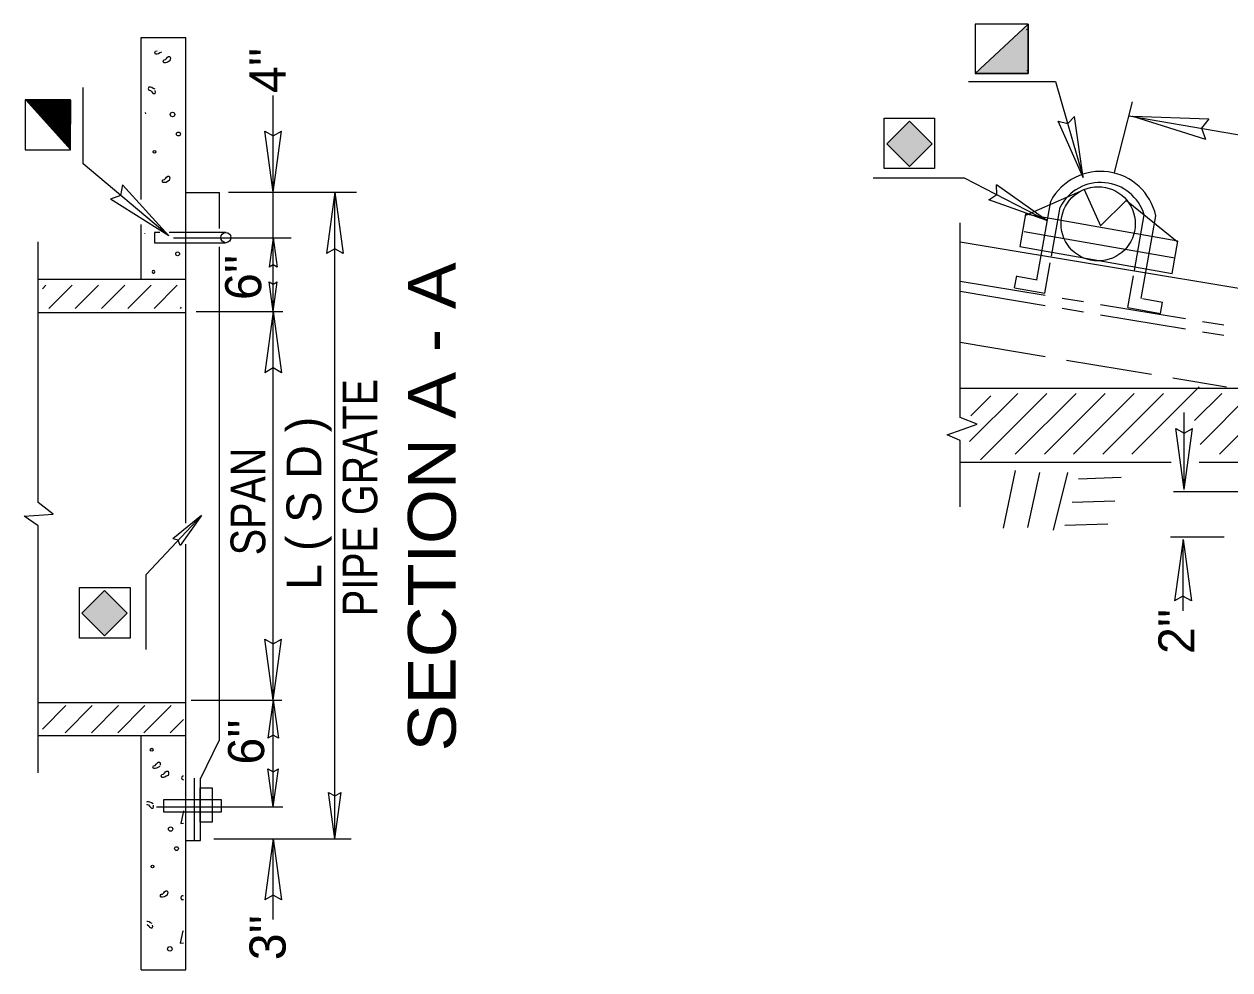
# Model space of a CAD drawing. Extents: x -1291 to -38, y -357 to 186.
# Drawn here: x -1130.91 to -1088.93, y -292.8 to -259.87 of the extents above; entities that cross this region are included whole.
import ezdxf

# ---------------------------------------------------------------- set-up
doc = ezdxf.new("R2010")
doc.units = 0
doc.header["$LTSCALE"] = 0.5
doc.linetypes.add('LONG_DASH_SHORT_DASH', pattern=[9.9, 6, -1.2, 1.5, -1.2])
doc.linetypes.add('LONG_DASHED', pattern=[7.5, 6, -1.5])
doc.layers.add('1', color=7, linetype='Continuous', lineweight=25)

msp = doc.modelspace()

# ---------------------------------------------------------------- hatches: boundary and pattern name
at = {"layer": '1'}
for points in [[(-1097.798, -261.5902), (-1095.9554, -259.8684), (-1095.9554, -261.5902)], [(-1099.2977, -264.0322), (-1100.0873, -264.8217), (-1100.8766, -264.0322), (-1100.0873, -263.2428)], [(-1128.1116, -281.1614), (-1128.9012, -280.3719), (-1128.1116, -279.5827), (-1127.3223, -280.3719)]]:
    msp.add_hatch(color=256, dxfattribs=at).paths.add_polyline_path(points)

# ---------------------------------------------------------------- linework, layer by layer
for p, q in [((-1095.9859, -260.0676), (-1096.0113, -260.0424)), ((-1126.8299, -260.3303), (-1125.2772, -260.3303)), ((-1126.8299, -265.9797), (-1126.8299, -260.3303)), ((-1125.2772, -277.2474), (-1125.2772, -260.3303)), ((-1096.0046, -261.5003), (-1095.9859, -261.4816)), ((-1129.2983, -264.2315), (-1130.8537, -262.5099)), ((-1129.3017, -264.0308), (-1130.8131, -262.5191)), ((-1130.7912, -262.5191), (-1130.8101, -262.5377)), ((-1130.7449, -262.5191), (-1130.7885, -262.5618)), ((-1129.3017, -263.9847), (-1130.7668, -262.5191)), ((-1130.6997, -262.5191), (-1130.7663, -262.5861)), ((-1130.6541, -262.5191), (-1130.7449, -262.6103)), ((-1130.6082, -262.5191), (-1130.723, -262.6338)), ((-1129.3017, -263.9388), (-1130.7216, -262.5191)), ((-1130.5628, -262.5191), (-1130.7014, -262.658)), ((-1130.5173, -262.5191), (-1130.6795, -262.682)), ((-1129.3012, -263.8939), (-1130.6761, -262.5191)), ((-1130.4716, -262.5191), (-1130.6581, -262.7057)), ((-1130.4253, -262.5191), (-1130.6359, -262.73)), ((-1129.3012, -263.8478), (-1130.6298, -262.5191)), ((-1130.3794, -262.5191), (-1130.6137, -262.7539)), ((-1130.3336, -262.5191), (-1130.593, -262.778)), ((-1129.3009, -263.8026), (-1130.5842, -262.5191)), ((-1130.2884, -262.5191), (-1130.5709, -262.8021)), ((-1130.2423, -262.5191), (-1130.5488, -262.8253)), ((-1129.3009, -263.7568), (-1130.5387, -262.5191)), ((-1130.1971, -262.5191), (-1130.527, -262.8502)), ((-1130.1512, -262.5191), (-1130.5055, -262.8743)), ((-1129.3009, -263.7115), (-1130.493, -262.5191)), ((-1130.1051, -262.5191), (-1130.4841, -262.8974)), ((-1130.0596, -262.5191), (-1130.4615, -262.9223)), ((-1129.3009, -263.6661), (-1130.4472, -262.5191)), ((-1130.0138, -262.5191), (-1130.4397, -262.9456)), ((-1129.9681, -262.5191), (-1130.418, -262.9691)), ((-1129.3009, -263.6201), (-1130.4011, -262.5191)), ((-1129.9227, -262.5191), (-1130.3967, -262.9933)), ((-1129.8764, -262.5191), (-1130.3744, -263.0175)), ((-1129.3009, -263.5747), (-1130.3557, -262.5191)), ((-1129.831, -262.5191), (-1130.3526, -263.0414)), ((-1129.7846, -262.5191), (-1130.3311, -263.0653)), ((-1129.3009, -263.5284), (-1130.3101, -262.5191)), ((-1129.7392, -262.5191), (-1130.3093, -263.0896)), ((-1129.6935, -262.5191), (-1130.2875, -263.1135)), ((-1129.6478, -262.5191), (-1130.2661, -263.1371)), ((-1129.3005, -263.483), (-1130.2638, -262.5191)), ((-1129.6022, -262.5191), (-1130.2437, -263.161)), ((-1129.5562, -262.5191), (-1130.2223, -263.1858)), ((-1129.3005, -263.4375), (-1130.2186, -262.5191)), ((-1129.5108, -262.5191), (-1130.2004, -263.2092)), ((-1129.4647, -262.5191), (-1130.179, -263.2332)), ((-1129.2999, -263.3921), (-1130.1725, -262.5191)), ((-1129.4189, -262.5191), (-1130.1567, -263.2577)), ((-1129.3737, -262.5191), (-1130.1351, -263.2812)), ((-1129.2999, -263.3465), (-1130.1269, -262.5191)), ((-1129.3283, -262.5191), (-1130.1136, -263.3058)), ((-1129.2972, -262.5345), (-1130.0918, -263.3292)), ((-1129.2999, -263.3008), (-1130.0808, -262.5191)), ((-1129.298, -262.581), (-1130.0696, -263.353)), ((-1129.298, -262.6266), (-1130.0488, -263.3773)), ((-1129.2999, -263.2559), (-1130.0352, -262.5191)), ((-1129.298, -262.672), (-1130.0265, -263.4007)), ((-1129.2983, -262.7184), (-1130.0046, -263.4253)), ((-1129.2999, -263.2098), (-1129.9898, -262.5191)), ((-1129.2983, -262.7643), (-1129.9827, -263.4494)), ((-1129.2991, -263.1644), (-1129.9437, -262.5191)), ((-1129.2991, -263.1185), (-1129.8979, -262.5191)), ((-1129.2984, -263.0727), (-1129.8522, -262.5191)), ((-1129.2984, -263.0271), (-1129.8064, -262.5191)), ((-1129.2984, -262.9816), (-1129.761, -262.5191)), ((-1129.2984, -262.9357), (-1129.7156, -262.5191)), ((-1129.2984, -262.8903), (-1129.6698, -262.5191)), ((-1129.2983, -262.8446), (-1129.6239, -262.5191)), ((-1129.2983, -262.7993), (-1129.5778, -262.5191)), ((-1129.2983, -262.7539), (-1129.532, -262.5191)), ((-1129.2983, -262.7085), (-1129.487, -262.5191)), ((-1129.298, -262.6628), (-1129.4409, -262.5191)), ((-1129.298, -262.6166), (-1129.3954, -262.5191)), ((-1129.2972, -262.5711), (-1129.3497, -262.5191)), ((-1129.2972, -262.5256), (-1129.3035, -262.5191)), ((-1129.3028, -264.0764), (-1130.5137, -262.8639)), ((-1129.2983, -262.8099), (-1129.9613, -263.4734)), ((-1129.2983, -262.8562), (-1129.94, -263.4976)), ((-1129.2984, -262.9017), (-1129.9175, -263.5207)), ((-1129.2984, -262.9475), (-1129.8956, -263.5451)), ((-1129.2984, -262.9933), (-1129.8743, -263.569)), ((-1129.2984, -263.0399), (-1129.8522, -263.593)), ((-1129.2984, -263.0854), (-1129.8307, -263.6172)), ((-1129.2991, -263.1317), (-1129.8087, -263.6413)), ((-1129.2991, -263.1778), (-1129.7871, -263.6648)), ((-1094.0352, -265.2121), (-1094.3475, -263.0862)), ((-1092.3276, -263.0765), (-1089.6626, -263.1633)), ((-1092.3276, -263.0765), (-1089.7853, -263.8787)), ((-1129.3028, -264.1214), (-1130.0643, -263.3592)), ((-1129.2999, -263.2229), (-1129.7656, -263.6888)), ((-1129.2999, -263.2685), (-1129.7437, -263.7127)), ((-1129.2999, -263.3147), (-1129.7221, -263.7369)), ((-1129.2999, -263.3604), (-1129.7003, -263.7612)), ((-1129.2999, -263.4058), (-1129.6785, -263.7851)), ((-1129.3005, -263.4526), (-1129.6567, -263.8091)), ((-1129.3005, -263.4984), (-1129.6349, -263.8326)), ((-1129.3009, -263.5438), (-1129.6131, -263.857)), ((-1129.3009, -263.5901), (-1129.5916, -263.8812)), ((-1122.2386, -265.7247), (-1122.5311, -263.596)), ((-1122.2386, -265.7247), (-1121.9461, -263.596)), ((-1094.0352, -265.2121), (-1094.9093, -263.2492)), ((-1129.3028, -264.167), (-1129.6157, -263.8544)), ((-1129.3009, -263.6362), (-1129.5696, -263.9047)), ((-1129.3009, -263.6817), (-1129.5478, -263.9288)), ((-1129.3009, -263.7278), (-1129.5259, -263.9522)), ((-1129.3009, -263.7738), (-1129.5045, -263.9766)), ((-1129.3009, -263.8193), (-1129.4825, -264.0007)), ((-1129.3012, -263.8656), (-1129.461, -264.0247)), ((-1129.3012, -263.9112), (-1129.4393, -264.0487)), ((-1129.3017, -263.957), (-1129.4178, -264.0729)), ((-1129.3017, -264.003), (-1129.3957, -264.096)), ((-1129.3028, -264.0493), (-1129.3739, -264.1199)), ((-1129.3028, -264.0947), (-1129.3524, -264.1441)), ((-1129.3028, -264.1408), (-1129.3305, -264.1687)), ((-1129.3028, -264.1864), (-1129.3086, -264.1924)), ((-1125.8711, -267.2455), (-1127.4796, -265.4631)), ((-1095.3003, -266.702), (-1097.0578, -265.4658)), ((-1096.0346, -266.5205), (-1094.131, -265.6891)), ((-1125.8711, -267.2455), (-1127.9009, -265.963)), ((-1125.2772, -265.7339), (-1124.1128, -265.7339)), ((-1124.1128, -266.9874), (-1124.1128, -265.7339)), ((-1120.0951, -265.7247), (-1120.3876, -267.8535)), ((-1120.0951, -265.7247), (-1119.8026, -267.8535)), ((-1095.3003, -266.702), (-1097.3262, -265.9856)), ((-1092.5284, -266.0097), (-1090.7686, -267.4347)), ((-1126.8299, -268.7442), (-1126.8299, -266.85)), ((-1123.8824, -267.1244), (-1125.8593, -267.1244)), ((-1122.2386, -267.3047), (-1122.3807, -268.3352)), ((-1122.2386, -267.3047), (-1122.0966, -268.3352)), ((-1096.0961, -267.0848), (-1090.8434, -268.0112)), ((-1124.1128, -284.7915), (-1124.1128, -267.6286)), ((-1098.3195, -267.4507), (-1071.6176, -271.9016)), ((-1122.2386, -269.8771), (-1122.3798, -268.8459)), ((-1122.2386, -269.8771), (-1122.0966, -268.8459)), ((-1130.4197, -269.9088), (-1125.2772, -269.9088)), ((-1125.4699, -269.7667), (-1125.4282, -269.725)), ((-1122.2386, -269.8771), (-1122.5311, -272.0058)), ((-1122.2386, -269.8771), (-1121.9461, -272.0058)), ((-1098.3195, -272.5396), (-1071.4009, -272.5396)), ((-1090.5273, -276.0772), (-1090.8198, -273.9485)), ((-1090.5273, -276.0772), (-1090.2348, -273.9485)), ((-1124.7368, -276.9724), (-1125.7377, -277.7854)), ((-1124.7368, -276.9724), (-1125.4813, -278.0253)), ((-1090.5648, -277.8173), (-1090.8573, -279.9461)), ((-1090.5648, -277.8173), (-1090.2723, -279.9461)), ((-1125.2772, -292.7974), (-1125.2772, -277.9803)), ((-1122.2386, -283.4105), (-1122.5311, -281.2817)), ((-1122.2386, -283.4105), (-1122.5311, -281.2817)), ((-1122.2386, -283.4105), (-1121.9461, -281.2817)), ((-1122.2386, -283.4105), (-1121.9461, -281.2817)), ((-1130.4197, -283.4907), (-1125.2772, -283.4907)), ((-1130.2727, -284.4158), (-1129.4542, -283.5974)), ((-1129.482, -284.5398), (-1128.5396, -283.5974)), ((-1128.5675, -284.5398), (-1127.6255, -283.5974)), ((-1127.6527, -284.5398), (-1126.7103, -283.5974)), ((-1126.7385, -284.5398), (-1125.7962, -283.5974)), ((-1122.2386, -283.4105), (-1122.4207, -284.7328)), ((-1122.2386, -283.4105), (-1122.0571, -284.7328)), ((-1125.8236, -284.5398), (-1125.3613, -284.0775)), ((-1126.8299, -292.7974), (-1126.8299, -284.6382)), ((-1122.2386, -287.124), (-1122.4202, -285.8022)), ((-1122.2386, -287.124), (-1122.0566, -285.8022)), ((-1124.9808, -288.2665), (-1124.9808, -286.1195)), ((-1120.0951, -288.2348), (-1120.3174, -286.617)), ((-1120.0951, -288.2348), (-1119.8727, -286.617)), ((-1122.2386, -288.2348), (-1122.5311, -290.3636)), ((-1122.2386, -288.2348), (-1121.9461, -290.3636)), ((-1126.8299, -292.7974), (-1125.2772, -292.7974))]:
    msp.add_line(p, q, dxfattribs=at)
at = {"layer": '1', "lineweight": 13}
for p, q in [((-1098.036, -261.8627), (-1095.0047, -261.8627)), ((-1095.0047, -261.8712), (-1094.0352, -265.2121)), ((-1128.849, -264.7361), (-1128.849, -262.0701)), ((-1092.9502, -265.0359), (-1092.3252, -262.5693)), ((-1092.4487, -263.0573), (-1068.6232, -267.1552)), ((-1125.8692, -267.2452), (-1128.849, -264.7361)), ((-1123.7944, -265.7247), (-1119.3383, -265.7247)), ((-1120.0951, -288.2348), (-1120.0951, -265.7247)), ((-1098.3238, -273.5598), (-1098.3238, -266.7922)), ((-1126.7038, -267.1614), (-1126.7068, -267.1492)), ((-1125.7114, -267.3047), (-1121.6174, -267.3047)), ((-1130.4197, -276.5284), (-1130.4197, -267.4507)), ((-1130.4197, -268.7442), (-1125.2772, -268.7442)), ((-1130.2727, -269.081), (-1130.1512, -268.9587)), ((-1130.0438, -269.7667), (-1129.2362, -268.9587)), ((-1129.1288, -269.7667), (-1128.3207, -268.9587)), ((-1128.2142, -269.7667), (-1127.4062, -268.9587)), ((-1127.2989, -269.7667), (-1126.4912, -268.9587)), ((-1126.3851, -269.7667), (-1125.5768, -268.9587)), ((-1124.924, -269.8771), (-1121.9089, -269.8771)), ((-1097.9956, -274.4022), (-1096.3207, -272.7275)), ((-1097.9459, -273.5071), (-1097.2496, -272.8109)), ((-1097.6123, -275.0342), (-1095.3055, -272.7275)), ((-1096.4059, -274.8438), (-1094.2899, -272.7275)), ((-1095.391, -274.8438), (-1093.2746, -272.7275)), ((-1094.3756, -274.8438), (-1092.2595, -272.7275)), ((-1093.3598, -274.8438), (-1091.2438, -272.7275)), ((-1092.3449, -274.8438), (-1090.003, -272.5023)), ((-1090.1606, -273.6748), (-1089.2133, -272.7275)), ((-1089.9719, -274.5018), (-1088.1978, -272.7275)), ((-1089.2986, -274.8438), (-1087.1823, -272.7275)), ((-1090.5273, -276.0772), (-1090.5273, -273.3952)), ((-1098.3238, -276.6778), (-1098.3238, -274.3623)), ((-1098.3195, -275.1248), (-1090.973, -275.1248)), ((-1089.9974, -275.1248), (-1071.0121, -275.1248)), ((-1096.8141, -277.4237), (-1096.3918, -275.4094)), ((-1095.9692, -277.3989), (-1095.5468, -275.484)), ((-1095.0747, -277.4865), (-1094.5775, -275.484)), ((-1094.2052, -275.696), (-1092.7141, -275.6462)), ((-1087.1753, -276.1581), (-1090.8997, -276.1581)), ((-1094.4287, -276.5165), (-1092.9377, -276.4667)), ((-1130.4197, -285.933), (-1130.4197, -277.331)), ((-1094.6772, -277.3124), (-1093.1862, -277.2627)), ((-1089.1264, -277.7352), (-1090.999, -277.7352)), ((-1090.5648, -280.2939), (-1090.5648, -277.8173)), ((-1125.0967, -283.4105), (-1121.9378, -283.4105)), ((-1130.4197, -284.6382), (-1125.2772, -284.6382)), ((-1126.2957, -287.124), (-1121.9089, -287.124)), ((-1124.3053, -288.2348), (-1119.5186, -288.2348)), ((-1122.2386, -291.0424), (-1122.2386, -288.2348))]:
    msp.add_line(p, q, dxfattribs=at)
at = {"layer": '1', "linetype": 'LONG_DASHED'}
for p, q in [((-1095.652, -268.7671), (-1095.1688, -266.0277)), ((-1095.1447, -267.9493), (-1094.8432, -266.2376)), ((-1092.2586, -268.45), (-1091.9167, -266.5107)), ((-1092.0164, -269.4178), (-1091.5097, -266.542)), ((-1095.3727, -269.2418), (-1095.1843, -268.1752)), ((-1096.4278, -269.0556), (-1096.3529, -268.6322)), ((-1096.3432, -268.6451), (-1095.6435, -268.7686)), ((-1092.4859, -269.7393), (-1092.2907, -268.6328)), ((-1096.4278, -269.0556), (-1095.3727, -269.2418)), ((-1091.9771, -269.4248), (-1091.2802, -269.5479)), ((-1092.4859, -269.7393), (-1091.3495, -269.9402)), ((-1091.3495, -269.9402), (-1091.2802, -269.5479)), ((-1098.3195, -270.9462), (-1089.046, -272.4925))]:
    msp.add_line(p, q, dxfattribs=at)
at = {"layer": '1', "linetype": 'LONG_DASH_SHORT_DASH'}
for p, q in [((-1098.3195, -268.8144), (-1085.4706, -270.9563)), ((-1098.3195, -269.1718), (-1085.979, -271.229))]:
    msp.add_line(p, q, dxfattribs=at)
at = {"layer": '1', "lineweight": 13}
for points in [[(-1097.798, -261.5902), (-1095.9554, -261.5902), (-1095.9554, -259.8684), (-1097.798, -259.8684)], [(-1129.2937, -264.2469), (-1129.2937, -262.5053), (-1130.8703, -262.5053), (-1130.8703, -264.2469)], [(-1099.2127, -263.1409), (-1099.2127, -264.8989), (-1100.9708, -264.8989), (-1100.9708, -263.1409)], [(-1099.2977, -264.0322), (-1100.0873, -264.8217), (-1100.8766, -264.0322), (-1100.0873, -263.2428)], [(-1127.2204, -281.2462), (-1128.9784, -281.2462), (-1128.9784, -279.4882), (-1127.2204, -279.4882)], [(-1128.1116, -281.1614), (-1128.9012, -280.3719), (-1128.1116, -279.5827), (-1127.3223, -280.3719)], [(-1124.7771, -287.6554), (-1124.7771, -286.4644), (-1124.3646, -286.4644), (-1124.3646, -287.6554)], [(-1124.0438, -287.2888), (-1124.0438, -286.8767), (-1126.0606, -286.8767), (-1126.0606, -287.2888)]]:
    msp.add_lwpolyline(points, close=True, dxfattribs=at)
at = {"layer": '1', "linetype": 'LONG_DASHED'}
msp.add_lwpolyline([(-1097.798, -261.5902), (-1095.9554, -259.8684), (-1095.9554, -261.5902)], close=True, dxfattribs=at)
at = {"layer": '1', "lineweight": 13}
for points in [[(-1126.1215, -260.84), (-1126.1821, -260.8702), (-1126.2332, -260.9002), (-1126.2832, -260.9112), (-1126.3337, -260.9112), (-1126.3634, -260.8598), (-1126.3337, -260.8099), (-1126.2832, -260.7996), (-1126.2821, -260.7975)], [(-1125.8314, -261.1455), (-1125.8929, -261.1759), (-1125.9427, -261.2063), (-1125.9933, -261.2164), (-1126.0433, -261.2164), (-1126.0735, -261.1663), (-1126.0433, -261.1156), (-1125.9933, -261.1055), (-1125.9527, -261.0653), (-1125.9221, -261.0247), (-1125.8821, -260.9942), (-1125.8314, -260.9942), (-1125.8112, -261.0447), (-1125.8212, -261.0955)], [(-1125.821, -261.0972), (-1125.8329, -261.1444), (-1125.8342, -261.1461)], [(-1126.3532, -262.1348), (-1126.4134, -262.1048), (-1126.4637, -262.074), (-1126.5144, -262.0644), (-1126.5647, -262.0644), (-1126.5951, -262.1148), (-1126.5647, -262.1654), (-1126.5144, -262.1747), (-1126.4744, -262.2155), (-1126.444, -262.2563), (-1126.4036, -262.2861), (-1126.3532, -262.2861), (-1126.3332, -262.2354), (-1126.343, -262.1847)], [(-1122.2386, -287.124), (-1122.2386, -283.4105), (-1122.2386, -269.8771), (-1122.2386, -267.3047), (-1122.2386, -265.7247), (-1122.2386, -262.3544)], [(-1126.6755, -262.99), (-1126.6884, -262.9425), (-1126.6891, -262.9414)], [(-1125.8596, -265.3178), (-1125.9202, -265.3481), (-1125.9702, -265.3781), (-1126.0208, -265.3885), (-1126.0715, -265.3885), (-1126.1015, -265.3377), (-1126.0715, -265.2874), (-1126.0208, -265.2772), (-1125.9804, -265.2364), (-1125.9504, -265.1963), (-1125.9098, -265.1665), (-1125.8596, -265.1665), (-1125.8394, -265.217), (-1125.8492, -265.2671)], [(-1125.8485, -265.2691), (-1125.8606, -265.3162), (-1125.8618, -265.3178)], [(-1101.3483, -265.2162), (-1098.1792, -265.2162), (-1095.3003, -266.702)], [(-1130.4197, -277.331), (-1130.9101, -277.0035), (-1129.8994, -276.9362), (-1130.4197, -276.5284)], [(-1126.6613, -281.6446), (-1126.6613, -279.0307), (-1124.7362, -276.9726)], [(-1126.1892, -285.7192), (-1126.2493, -285.7497), (-1126.3003, -285.7794), (-1126.3505, -285.7898), (-1126.4011, -285.7898), (-1126.4309, -285.7398), (-1126.4011, -285.689), (-1126.3505, -285.679), (-1126.3102, -285.6388), (-1126.28, -285.5983), (-1126.2392, -285.5679), (-1126.1892, -285.5679), (-1126.1686, -285.6177), (-1126.1788, -285.6692)], [(-1125.8991, -286.0249), (-1125.9593, -286.0557), (-1126.0103, -286.0857), (-1126.0606, -286.0958), (-1126.1107, -286.0958), (-1126.1404, -286.0457), (-1126.1107, -285.9951), (-1126.0606, -285.9848), (-1126.02, -285.9443), (-1125.9892, -285.9042), (-1125.9493, -285.8736), (-1125.8991, -285.8736), (-1125.8787, -285.9245), (-1125.8883, -285.9747)], [(-1125.8883, -285.977), (-1125.9003, -286.0238), (-1125.9018, -286.0258)], [(-1126.4201, -287.014), (-1126.4807, -286.9842), (-1126.5317, -286.9534), (-1126.582, -286.9436), (-1126.6326, -286.9436), (-1126.6397, -286.9561)], [(-1126.6397, -287.0321), (-1126.6326, -287.0444), (-1126.582, -287.0542), (-1126.5417, -287.0948), (-1126.511, -287.1354), (-1126.4709, -287.1653), (-1126.4201, -287.1653), (-1126.4002, -287.1148), (-1126.4102, -287.0646)], [(-1125.3613, -287.2636), (-1125.452, -287.6977), (-1125.3613, -287.6912)], [(-1125.9267, -290.197), (-1125.9873, -290.2272), (-1126.0375, -290.2581), (-1126.0879, -290.2678), (-1126.1383, -290.2678), (-1126.1686, -290.2172), (-1126.1383, -290.1663), (-1126.0879, -290.1566), (-1126.0479, -290.1166), (-1126.0172, -290.0755), (-1125.9777, -290.0457), (-1125.9267, -290.0457), (-1125.9064, -290.0966), (-1125.9164, -290.1466)], [(-1125.9156, -290.1483), (-1125.9278, -290.1954), (-1125.9291, -290.197)], [(-1126.4482, -291.1857), (-1126.5087, -291.1557), (-1126.559, -291.1257), (-1126.6099, -291.1151), (-1126.6397, -291.1151)], [(-1126.6397, -291.2201), (-1126.6099, -291.2266), (-1126.5697, -291.2666), (-1126.5393, -291.307), (-1126.4988, -291.338), (-1126.4482, -291.338), (-1126.4284, -291.2872), (-1126.4382, -291.2367)], [(-1125.3613, -291.4645), (-1125.3886, -291.4359), (-1125.4801, -291.8695), (-1125.3613, -291.8604)]]:
    msp.add_lwpolyline(points, dxfattribs=at)
at = {"layer": '1'}
for points in [[(-1129.3028, -264.1988), (-1130.8263, -262.5191), (-1129.2972, -262.5191)], [(-1096.2463, -267.612), (-1090.9382, -268.5487), (-1090.7398, -267.424), (-1096.0482, -266.4878)]]:
    msp.add_lwpolyline(points, close=True, dxfattribs=at)
for points in [[(-1094.9093, -263.2492), (-1094.5797, -263.325), (-1094.3475, -263.0862)], [(-1089.6626, -263.1633), (-1089.926, -263.49), (-1089.7853, -263.8787)], [(-1122.5311, -263.596), (-1122.2356, -263.7607), (-1121.9461, -263.596)], [(-1127.4796, -265.4631), (-1127.5519, -265.8336), (-1127.9009, -265.963)], [(-1097.3262, -265.9856), (-1097.0442, -265.7985), (-1097.0578, -265.4658)], [(-1094.0035, -265.6262), (-1093.4333, -266.8943), (-1092.5451, -266.0073)], [(-1126.18, -267.1244), (-1126.3655, -267.1244), (-1126.3655, -267.4783), (-1123.903, -267.4783)], [(-1119.8026, -267.8535), (-1120.0981, -267.6888), (-1120.3876, -267.8535)], [(-1122.0966, -268.3352), (-1122.2398, -268.2553), (-1122.3807, -268.3352)], [(-1122.3798, -268.8459), (-1122.2371, -268.9257), (-1122.0966, -268.8459)], [(-1121.9461, -272.0058), (-1122.2416, -271.8412), (-1122.5311, -272.0058)], [(-1098.3238, -274.3623), (-1098.7781, -274.1735), (-1097.7332, -273.7984), (-1098.3238, -273.5598)], [(-1090.8198, -273.9485), (-1090.5243, -274.1132), (-1090.2348, -273.9485)], [(-1125.4813, -278.0253), (-1125.5435, -277.8319), (-1125.7377, -277.7854)], [(-1090.2723, -279.9461), (-1090.5678, -279.7814), (-1090.8573, -279.9461)], [(-1122.5311, -281.2817), (-1122.2356, -281.4464), (-1121.9461, -281.2817)], [(-1122.5311, -281.2817), (-1122.2356, -281.4464), (-1121.9461, -281.2817)], [(-1125.2772, -288.2938), (-1124.7646, -288.2938), (-1124.7646, -286.1467), (-1124.1128, -284.7915)], [(-1122.0571, -284.7328), (-1122.2409, -284.6298), (-1122.4207, -284.7328)], [(-1122.4202, -285.8022), (-1122.2364, -285.9045), (-1122.0566, -285.8022)], [(-1120.3174, -286.617), (-1120.0928, -286.7422), (-1119.8727, -286.617)], [(-1121.9461, -290.3636), (-1122.2416, -290.1989), (-1122.5311, -290.3636)]]:
    msp.add_lwpolyline(points, dxfattribs=at)
at = {"layer": '1', "lineweight": 13}
for centre, radius in [((-1125.7427, -263.0148), 0.0773), ((-1125.5379, -263.6946), 0.0668), ((-1126.3744, -264.3188), 0.0485), ((-1125.5658, -267.8664), 0.0668), ((-1126.4695, -285.1312), 0.0485), ((-1125.8099, -287.8943), 0.0773), ((-1125.6052, -288.5741), 0.0668), ((-1126.4417, -289.1983), 0.0485), ((-1125.8377, -292.0661), 0.0773)]:
    msp.add_circle(centre, radius, dxfattribs=at)
at = {"layer": '1'}
for centre, radius in [((-1093.5194, -266.823), 1.2924), ((-1123.8895, -267.3015), 0.1774)]:
    msp.add_circle(centre, radius, dxfattribs=at)
for radius, start, end in [(1.9722, 12.4696, 151.52816), (1.586, 16.75256, 152.58609)]:
    msp.add_arc((-1093.4353, -266.9679), radius, start, end, dxfattribs=at)
at = {"layer": '1', "lineweight": 13}
for centre, radius, start, end in [((-1126.4023, -268.4906), 0.0485, 274.15674, 265.84326), ((-1125.3651, -286.1144), 0.0668, 86.80557, 273.19443), ((-1125.3929, -290.2862), 0.0668, 61.80912, 298.19088)]:
    msp.add_arc(centre, radius, start, end, dxfattribs=at)

# ---------------------------------------------------------------- texts
at = {"layer": '1'}
for s, height, p in [("4''", 1.256, (-1121.8093, -262.2657)), ("6''", 1.256, (-1122.6548, -269.4754)), ('L ( S D )', 1.21, (-1120.5652, -279.5641)), ("2''", 1.256, (-1090.1662, -281.7985)), ("6''", 1.256, (-1122.5534, -285.6488)), ("3''", 1.256, (-1121.8073, -292.461))]:
    msp.add_text(s, height=height, rotation=90, dxfattribs=at).set_placement(p)
for s, height, width, p in [('SECTION A - A', 1.667, 1.1, (-1115.8821, -285.1894)), ('PIPE GRATE', 1.21, 0.85, (-1118.6138, -280.4804)), ('SPAN', 1.21, 0.85, (-1122.5122, -278.3616))]:
    msp.add_text(s, height=height, rotation=90, dxfattribs=dict(at, width=width)).set_placement(p)

doc.saveas('drawing.dxf')
